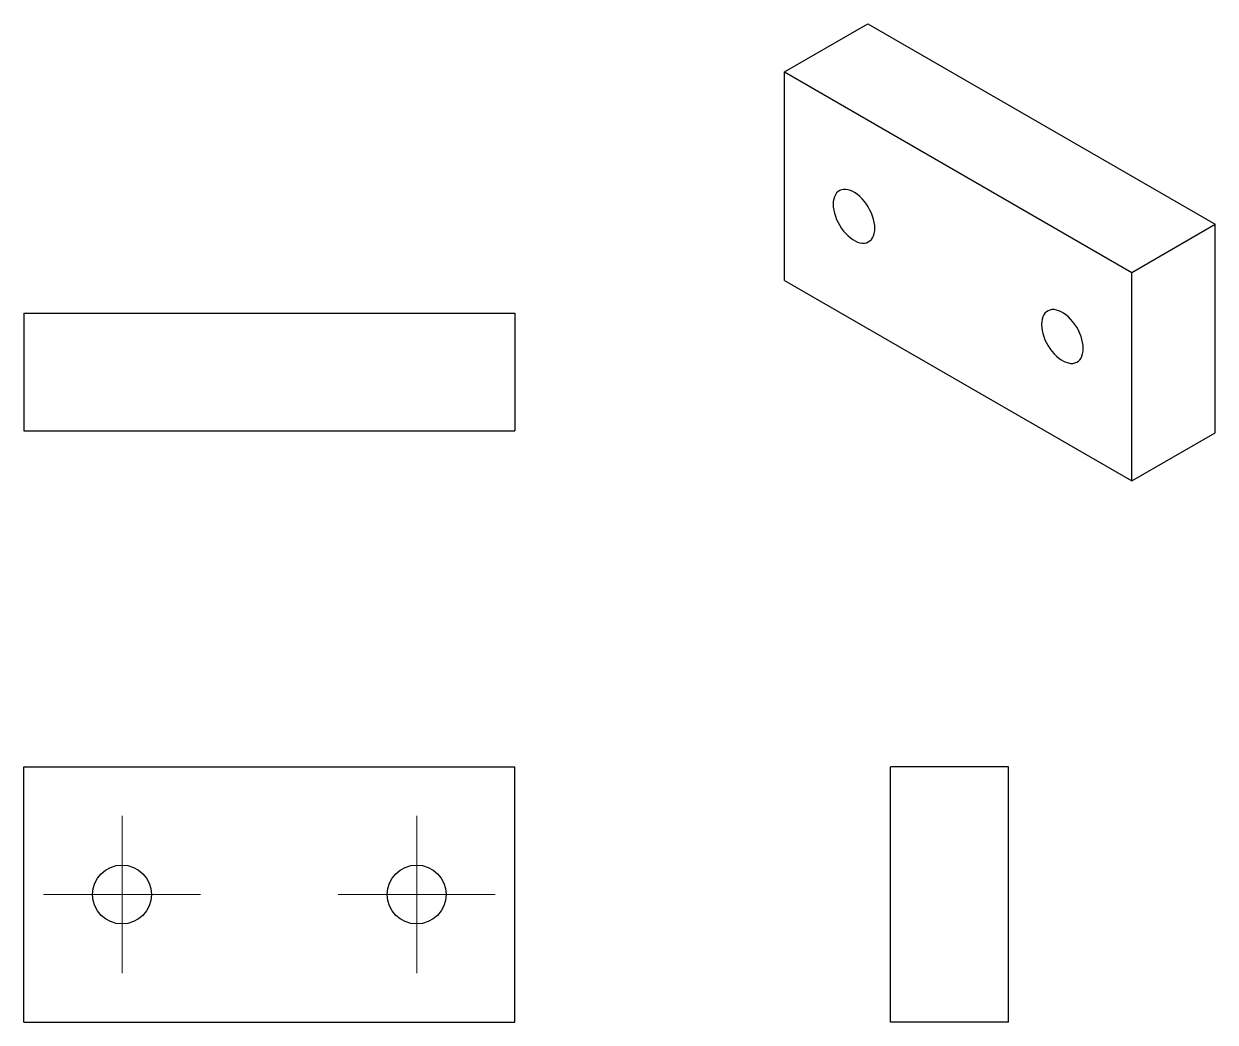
# Model space of a CAD drawing. Header units: millimetres. Extents: x 209.8 to 270.5, y 137.5 to 188.4.
import ezdxf

# ---------------------------------------------------------------- set-up
doc = ezdxf.new("R2010")
doc.units = ezdxf.units.MM

# ---------------------------------------------------------------- blocks, each defined once
blk = doc.blocks.new('SW_CENTERMARKSYMBOL_0')
at = {"color": 0, "linetype": 'Continuous', "lineweight": 18}
for p, q in [((0, 2.5), (0, 4)), ((0, 0), (0, 2.5)), ((-2.5, 0), (-4, 0)), ((0, 0), (-2.5, 0)), ((0, 0), (0, -2.5)), ((0, 0), (2.5, 0)), ((2.5, 0), (4, 0)), ((0, -2.5), (0, -4))]:
    blk.add_line(p, q, dxfattribs=at)
blk = doc.blocks.new('SW_CENTERMARKSYMBOL_1')
at = {"color": 0, "linetype": 'Continuous', "lineweight": 18}
for p, q in [((0, 2.5), (0, 4)), ((0, 0), (0, 2.5)), ((-2.5, 0), (-4, 0)), ((0, 0), (-2.5, 0)), ((0, 0), (0, -2.5)), ((0, 0), (2.5, 0)), ((2.5, 0), (4, 0)), ((0, -2.5), (0, -4))]:
    blk.add_line(p, q, dxfattribs=at)

msp = doc.modelspace()

# ---------------------------------------------------------------- linework, layer by layer
at = {"color": 7, "linetype": 'Continuous', "lineweight": 25}
for p, q in [((248.538, 185.911), (252.78, 188.361)), ((252.78, 188.361), (270.458, 178.156)), ((248.538, 185.911), (266.215, 175.706)), ((248.538, 175.296), (248.538, 185.911)), ((266.215, 175.706), (270.458, 178.156)), ((270.458, 167.541), (270.458, 178.156)), ((248.538, 175.296), (266.215, 165.091)), ((266.215, 165.091), (266.215, 175.706)), ((209.811, 173.635), (209.811, 167.635)), ((209.811, 173.635), (234.811, 173.635)), ((234.811, 173.635), (234.811, 167.635)), ((209.811, 167.635), (234.811, 167.635)), ((266.215, 165.091), (270.458, 167.541)), ((209.811, 137.528), (209.811, 150.528)), ((209.811, 150.528), (234.811, 150.528)), ((234.811, 137.528), (234.811, 150.528)), ((253.933, 137.528), (253.933, 150.528)), ((259.933, 150.528), (253.933, 150.528)), ((259.933, 137.528), (259.933, 150.528)), ((209.811, 137.528), (234.811, 137.528)), ((259.933, 137.528), (253.933, 137.528))]:
    msp.add_line(p, q, dxfattribs=at)
at = {"color": 7, "linetype": 'Continuous', "lineweight": 25, "flags": 128}
for points in [[(253.134, 177.951), (253.127, 178.097), (253.105, 178.25), (253.07, 178.406), (253.021, 178.565), (252.959, 178.724), (252.886, 178.881), (252.801, 179.034), (252.706, 179.18), (252.603, 179.317), (252.493, 179.445), (252.377, 179.561), (252.257, 179.663), (252.135, 179.75), (252.011, 179.821), (251.889, 179.875), (251.769, 179.912), (251.653, 179.93), (251.543, 179.93), (251.44, 179.911), (251.345, 179.874), (251.261, 179.819), (251.187, 179.748), (251.125, 179.66), (251.076, 179.557), (251.041, 179.441), (251.02, 179.313), (251.012, 179.175), (251.02, 179.029), (251.041, 178.876), (251.076, 178.719), (251.125, 178.56), (251.187, 178.401), (251.261, 178.245), (251.345, 178.092), (251.44, 177.946), (251.543, 177.808), (251.653, 177.681), (251.769, 177.565), (251.889, 177.463), (252.011, 177.376), (252.135, 177.305), (252.257, 177.25), (252.377, 177.214), (252.493, 177.196), (252.603, 177.196), (252.706, 177.215), (252.801, 177.252), (252.886, 177.307), (252.959, 177.378), (253.021, 177.466), (253.07, 177.569), (253.105, 177.685), (253.127, 177.813), (253.134, 177.951)], [(263.74, 171.828), (263.733, 171.974), (263.712, 172.127), (263.676, 172.283), (263.628, 172.442), (263.566, 172.601), (263.492, 172.758), (263.408, 172.911), (263.313, 173.057), (263.21, 173.194), (263.1, 173.322), (262.984, 173.438), (262.864, 173.54), (262.741, 173.627), (262.618, 173.698), (262.496, 173.752), (262.375, 173.789), (262.26, 173.807), (262.149, 173.807), (262.046, 173.788), (261.952, 173.751), (261.867, 173.696), (261.794, 173.624), (261.732, 173.537), (261.683, 173.434), (261.648, 173.318), (261.626, 173.19), (261.619, 173.052), (261.626, 172.906), (261.648, 172.753), (261.683, 172.596), (261.732, 172.437), (261.794, 172.278), (261.867, 172.122), (261.952, 171.969), (262.046, 171.823), (262.149, 171.685), (262.26, 171.558), (262.375, 171.442), (262.496, 171.34), (262.618, 171.253), (262.741, 171.182), (262.864, 171.127), (262.984, 171.091), (263.1, 171.073), (263.21, 171.073), (263.313, 171.092), (263.408, 171.129), (263.492, 171.184), (263.566, 171.255), (263.628, 171.343), (263.676, 171.446), (263.712, 171.562), (263.733, 171.689), (263.74, 171.828)]]:
    msp.add_lwpolyline(points, dxfattribs=at)
at = {"color": 7, "linetype": 'Continuous', "lineweight": 25}
for centre in [(214.811, 144.028), (229.811, 144.028)]:
    msp.add_circle(centre, 1.5, dxfattribs=at)

# ---------------------------------------------------------------- block references
at = {"color": 7, "linetype": 'Continuous', "lineweight": 18}
for name, p in [('SW_CENTERMARKSYMBOL_0', (214.811, 144.028)), ('SW_CENTERMARKSYMBOL_1', (229.811, 144.028))]:
    msp.add_blockref(name, p, dxfattribs=at)

doc.saveas('drawing.dxf')
